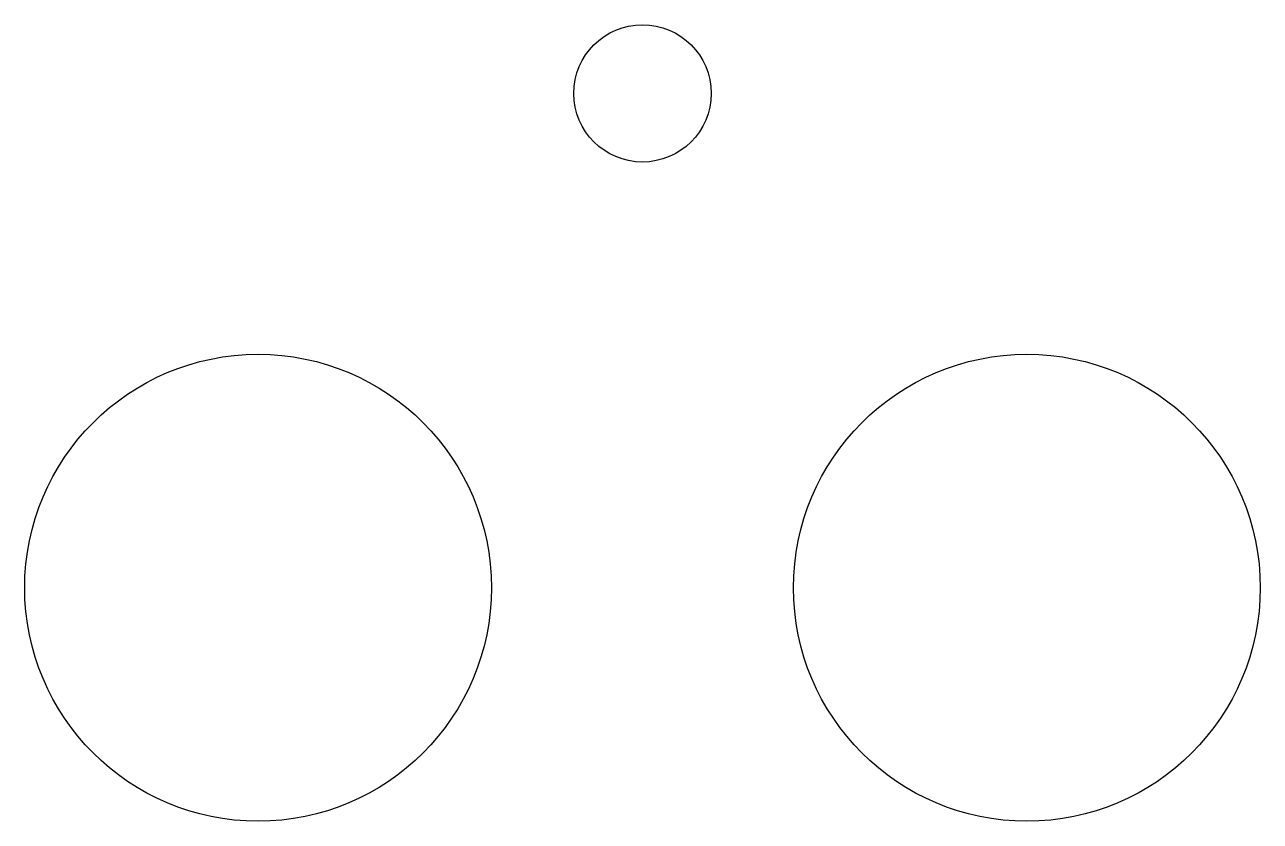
# Model space of a CAD drawing. Header units: inches. Extents: x -11.2 to 11.3, y -4.2 to 10.3.
import ezdxf

# ---------------------------------------------------------------- set-up
doc = ezdxf.new("R2010")
doc.units = ezdxf.units.IN
doc.header["$MEASUREMENT"] = 0

msp = doc.modelspace()

# ---------------------------------------------------------------- linework, layer by layer
for centre, radius in [((0.039, 9.004), 1.25), ((-6.961, 0.004), 4.25), ((7.039, 0.004), 4.25)]:
    msp.add_circle(centre, radius)

doc.saveas('drawing.dxf')
